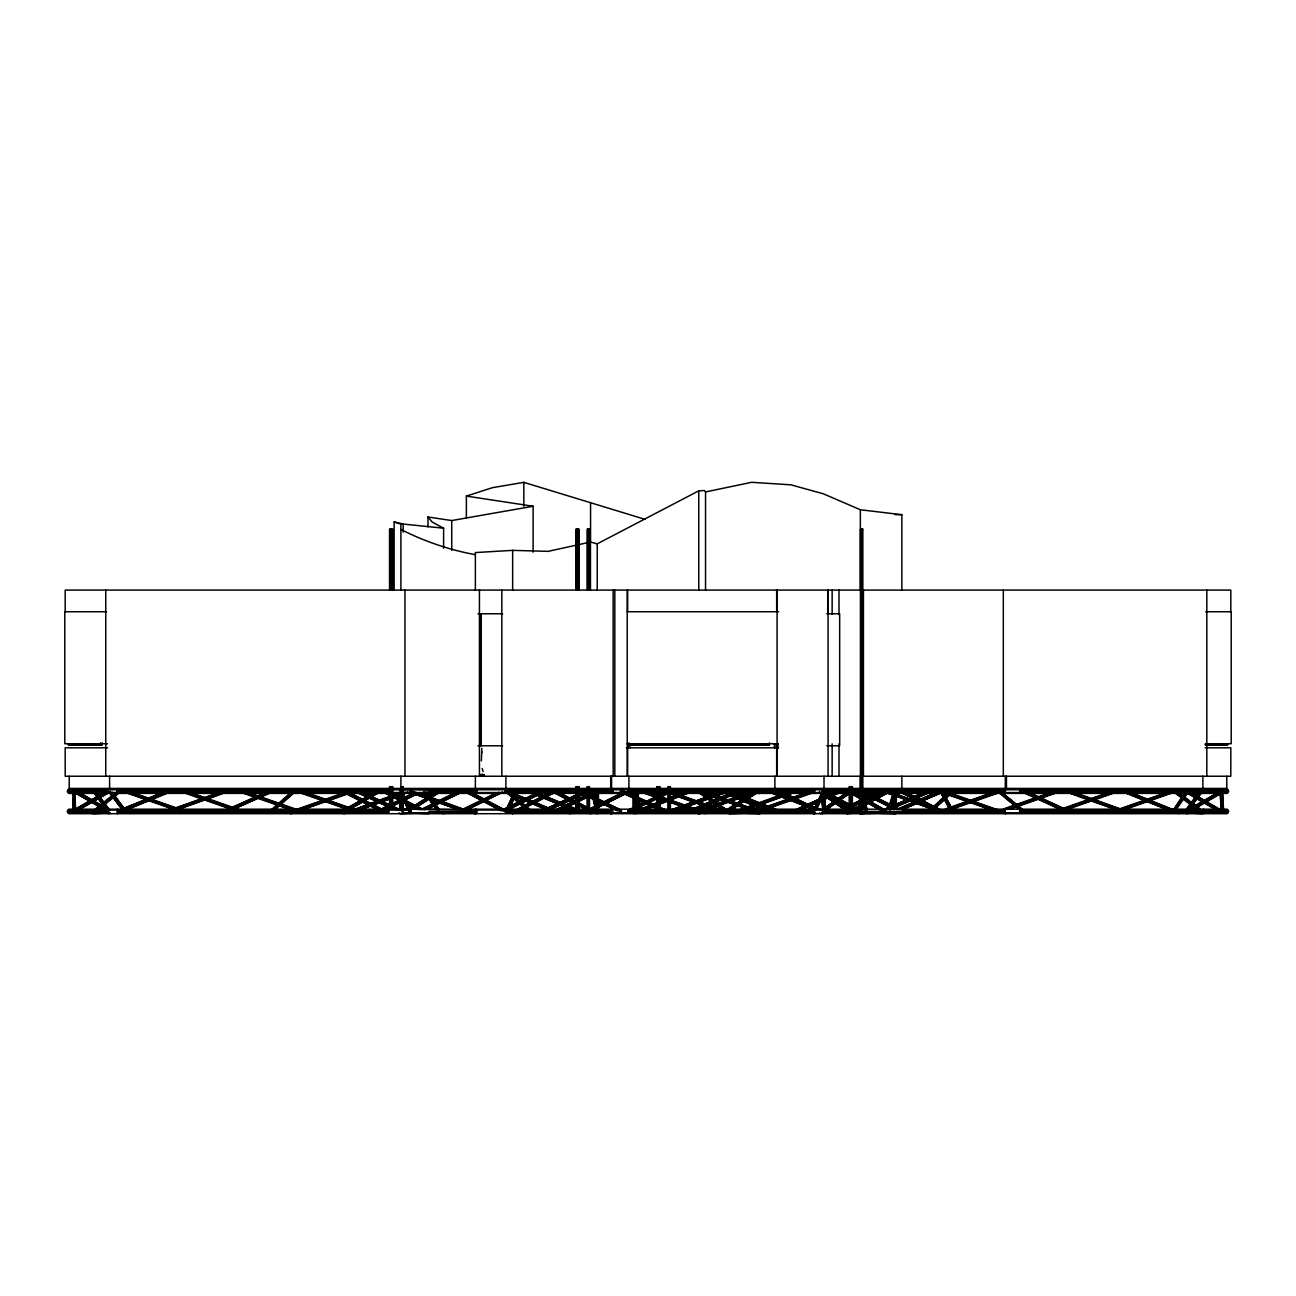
<?xml version="1.0" encoding="UTF-8"?>
<svg xmlns="http://www.w3.org/2000/svg" width="1296" height="1296" viewBox="0 0 1296 1296"><rect width="100%" height="100%" fill="white"/><g stroke="black" fill="none" stroke-linecap="round" stroke-linejoin="round"><path stroke-width="1.5" d="M481.237 774.976L482.193 775.915L480.881 774.684M117.466 792.536L117.418 793.395L117.369 788.891L117.466 789.75M117.466 812.835L117.418 813.694L117.369 809.19M388.751 792.536L388.751 789.75M388.751 810.049L388.751 812.835L117.337 812.835M812.576 808.898L769.5 792.229L770.294 790.058L822.911 810.356L822.118 812.527M481.091 775.186L480.557 775.688M610.789 788.891L610.789 793.395M610.789 809.19L610.789 813.694M814.082 789.75L814.115 788.891M814.163 793.395L814.196 792.536M814.163 813.694L814.196 812.835M848.637 791.807L850.095 790.058L885.751 810.373L885.67 812.106L884.601 812.511L848.929 792.212L885.119 812.511M1178.534 789.75L1178.582 788.891L1178.663 789.75M1178.663 812.835L1178.631 813.694L1178.534 812.835M481.351 760.865L481.853 748.31M481.756 752.717L481.804 751.793M1022.803 790.463L1022.431 791.807L1067.791 812.122M1066.543 812.122L1067.418 810.356L1068.131 811.442M814.471 792.536L814.471 789.75M814.471 810.049L814.471 812.835L505.246 812.835M483.975 775.413C483.23 777.697 482.047 773.291 483.651 775.04M623.441 790.868L666.679 810.356L665.415 811.442L666.031 812.527M721.937 791.807L723.233 790.042L770.521 810.356L770.666 811.442L769.873 812.543L721.937 791.807L762.178 809.417M722.164 792.229L723.233 790.042M1005.064 793.395L1005.064 788.891M1005.064 813.694L1005.064 809.19M475.648 788.891L475.648 793.395M475.648 809.19L475.648 813.694M579.458 810.356L578.405 812.543L579.458 810.356L535.88 792.31M775.64 812.835L775.64 810.049M512.471 789.75L512.584 788.891M512.714 813.694L512.827 812.835M1123.519 791.807C1124.41 793.589 1125.689 788.697 1123.94 790.463M1175.051 810.356L1174.354 812.543M633.76 808.931L634.408 804.055M634.943 804.816L635.818 799.276M636.401 795.582L636.984 791.888M635.396 806.663L637.745 791.888M635.737 807.003L636.32 803.309M637.195 797.769L637.778 794.075M636.012 807.084L636.887 801.544M637.47 797.85L638.361 792.31M636.336 806.582L636.919 802.888M637.794 797.348L638.669 791.807M636.547 805.901L637.146 802.208M637.729 798.514L638.604 792.99M847.552 789.75L847.681 788.891M610.481 789.75L610.61 788.891M627.944 792.536L627.944 789.75M627.944 812.835L627.944 810.049L861.743 810.049L860.884 813.694L879.109 813.208M1202.315 791.791L1201.489 790.074L1200.258 790.479L1201.1 792.196L1202.315 791.791L1189.031 809.384M484.088 775.915C481.723 775.267 484.85 777.065 482.776 774.392M1124.62 810.356L1067.693 790.042L1067.224 791.143L1066.932 792.229L1123.778 812.543L1124.523 810.778M722.812 811.442L722.261 812.543L665.707 792.229L666.549 790.042M722.261 812.543L723.119 810.356L674.017 792.747M100.602 742.835L101.12 745.232M68.866 745.232L101.768 745.232L102.287 742.835M483.991 774.49L483.262 775.607M475.907 813.694L477.106 811.442L475.907 809.19M628.852 742.835L629.483 745.232L768.982 745.232L769.565 742.835M863.525 798.514L865.242 792.31M863.784 799.195L865.777 791.807M864.4 799.616L866.408 792.229M862.699 808.931L867.154 792.229M862.747 810.275L867.753 791.807M824.936 790.463L825.001 812.122L823.624 812.543M507.125 812.543L505.683 810.778L514.771 791.743M885.476 790.463L941.447 810.356L940.831 812.122L884.763 792.229L885.476 790.463L941.317 810.778M456.629 809.158L409.682 792.229L410.492 790.042M107.827 789.75L107.827 792.536M107.827 810.049L107.827 812.835M481.934 774.992L480.865 775.883M428.863 793.395L402.764 792.536L402.764 789.75L401.614 788.891L428.863 789.75M401.614 813.694L403.202 811.442L401.614 809.19L476.086 810.049M108.151 792.536L108.151 789.75M67.57 812.835L108.151 812.835L108.151 810.049M402.764 792.536L402.764 789.75M428.863 813.694L402.764 812.835L402.764 810.049M825.374 792.536L825.374 789.75L824.191 788.891M825.925 792.536L825.925 789.75M825.374 812.835L825.374 810.049L824.191 809.19M825.925 812.835L825.925 810.049M617.236 810.81L578.356 792.196L578.567 791.143L579.506 790.09L619.909 809.546M578.356 792.196L579.506 790.09M887.857 809.595L893.284 792.99M888.635 808.526L893.543 793.654M889.38 808.526L893.592 795.598M890.012 808.931L895.52 792.212M890.077 810.259L896.103 791.807M74.828 812.543L73.24 811.442L72.803 791.807M125.372 790.042L124.594 792.229L176.953 810.567M183.319 790.042L182.558 792.229L234.9 810.567M182.558 812.543L183.319 810.356M299.084 810.778L241.137 790.463L240.651 791.807L294.872 810.81M240.505 812.543L241.137 810.778L183.173 790.463M941.414 790.042L940.637 792.229L992.995 810.567M1223.343 810.275L1222.484 791.143L1220.897 790.042M824.369 812.543L822.814 790.042M482.922 775.964L482.193 774.814L483.262 775.219M1066.997 792.229L1067.467 791.143M729.162 788.891L728.822 789.75L759.359 788.891L758.824 789.75M729.583 813.694L729.923 812.835M698.544 788.891L698.188 789.75L705.056 788.891L704.295 789.75M698.998 793.395L699.354 792.536M698.998 813.694L699.354 812.835M409.714 792.229L458.687 809.417M402.181 796.878L409.633 812.511L410.994 812.106L410.557 810.389M290.304 789.75L290.693 788.891M291.179 793.395L291.568 792.536M291.179 813.694L291.568 812.835M505.489 811.442L514.204 792.148M505.748 812.122L512.73 796.894M506.25 810.356L515.516 791.743M506.38 812.543L513.362 797.299M508.405 809.077L516.148 792.148M508.68 809.158L516.424 792.229M508.664 809.757L516.407 792.828M509.247 808.736L517.007 791.807M526.387 809.579L505.699 791.807L507.19 790.042M529.238 811.442L530.842 810.356M1178.194 792.439L1201.797 810.356L1202.056 812.122L1174.678 792.229L1175.035 790.042M1200.209 811.442L1201.797 810.356M825.698 796.748L848.993 812.543L850.225 812.122L850.03 810.356L824.434 793.427M1022.155 811.442L998.212 790.463M814.585 808.056L822.166 792.164M814.52 808.672L821.923 793.444M814.86 808.736L822.263 793.492M815.249 808.672L822.652 793.444L821.551 792.536M815.492 809.141L822.069 795.614M815.881 809.077L820.822 798.935M816.221 809.141L821.988 797.299M816.156 809.757L821.097 799.6M816.804 808.736L821.729 798.579M103.129 808.672L73.921 792.229L73.823 790.463L74.99 790.042M1221.221 810.356L1222.225 811.442L1220.735 812.543M1005.599 793.395L1006.02 792.536M1005.599 813.694L1006.02 812.835M723.119 810.356L722.569 811.442L666.014 791.143M474.66 789.75L475.097 788.891M760.574 792.536L760.039 793.395L752.004 793.168M760.574 812.835L760.039 813.694L743.969 813.24M1173.836 809.222L1185.386 792.034M1173.674 809.887L1185.241 792.698M1175.018 808.996L1186.585 791.807M1175.65 809.401L1187.298 792.034M1176.379 809.401L1188.481 791.807M1186.326 809.239L1199.108 792.05M1186.196 809.887L1198.978 792.698M1187.541 808.834L1189.858 805.707M1192.19 802.58L1196.84 796.327M1187.687 808.979L1200.469 791.791M1192.822 802.985L1197.472 796.732M1188.319 809.384L1201.1 792.196M1189.663 808.315L1202.445 791.143M706.012 793.395L706.79 792.536M706.79 812.835L702.691 813.272M610.27 789.75L611.064 788.891M612.052 793.395L613.154 791.143L612.052 788.891M612.052 813.694L613.154 811.442L612.052 809.19M845.624 789.75L846.418 788.891M847.406 813.694L848.2 812.835L848.896 813.694M589.145 789.75L589.955 788.891M590.96 813.694L591.77 812.835M848.896 788.891L848.086 789.75L847.859 788.891M849.901 813.694L850.711 812.835M568.863 789.75L569.673 788.891M570.677 793.395L571.504 792.536M570.677 813.694L571.504 812.835M473.98 789.75L474.838 788.891M475.907 793.395L477.106 791.143L475.907 788.891M858.94 789.75L859.799 788.891L896.913 789.75L895.795 788.891M107.6 789.75L108.475 788.891M109.561 793.395L110.435 792.536L106.758 792.715M109.561 813.694L110.435 812.835M1185.565 789.75L1186.439 788.891M1187.525 793.395L1188.4 792.536M1187.525 813.694L1188.4 812.835M858.892 789.75L859.799 788.891M812.657 789.75L813.58 788.891M814.698 793.395L815.605 792.536M814.698 813.694L815.605 812.835M933.363 806.711L947.165 794.108M933.25 807.392L948.024 793.849M933.557 808.056L949.806 793.168M934.173 808.477L948.947 794.934M936.976 806.031L948.785 795.193M934.87 808.477L950.146 794.513M271.625 809.498L290.353 793.006M272.792 809.093L291.681 792.407M273.278 809.579L292.005 793.071M275.335 808.72L294.062 792.229M276.016 808.72L294.743 792.229M94.705 809.579L116.041 792.439M95.872 809.158L116.721 792.439M96.406 809.725L117.337 792.844M98.285 809.06L119.378 792.229M99.193 808.947L120.042 792.229M341.966 789.75L343.051 788.891M344.396 813.694L345.481 812.835M861.921 813.694L863.023 812.835L861.986 813.694M595.318 789.75L596.419 788.891M597.796 793.395L598.898 792.536M597.796 813.694L598.898 812.835M893.268 789.75L894.402 788.891L861.791 789.75M895.795 793.395L896.913 792.536M896.913 812.835L895.795 813.694L876.371 813.24M441.742 789.75L442.892 788.891M444.301 793.395L445.451 792.536M444.301 813.694L445.451 812.835M400.205 788.891L399.055 789.75L428.863 788.891M91.222 789.75L92.405 788.891M95.013 792.536L93.847 793.395L103.064 792.909M95.013 812.835L93.847 813.694L103.064 813.224M1200.987 789.75L1202.153 788.891M1203.595 793.395L1205.215 791.143L1203.595 788.891M1203.595 813.694L1205.215 811.442L1203.595 809.19M819.526 789.75L820.708 788.891M822.166 813.694L823.349 812.835M633.047 789.75L634.23 788.891M635.704 793.395L636.887 792.536M635.704 813.694L636.887 812.835M821.551 789.75L822.733 788.891M824.483 808.088L845.543 793.427M822.425 809.644L846.709 792.715M825.147 808.088L846.191 793.427M825.568 808.056L848.248 792.261M825.746 808.51L832.21 804.006M835.45 801.738L845.17 794.966M824.272 809.87L848.556 792.941M827.674 808.056L848.718 793.395M826.492 809.158L849.155 793.363M827.14 809.158L849.803 793.363M73.467 810.778L75.443 810.778M823.333 808.85L822.053 792.229L823.414 791.807M1221.367 810.275L1220.281 791.807L1222.241 791.807M507.481 791.807L505.699 791.807M727.736 809.303L742.316 799.681M745.556 797.542L753.656 792.196M727.348 809.708L741.911 800.086M745.151 797.947L748.391 795.809M728.336 809.303L741.296 800.75M746.156 797.542L754.256 792.196M728.935 809.303L741.879 800.75M728.935 809.708L754.839 792.601M732.515 807.829L742.235 801.43M747.095 798.223L751.939 795.015M730.895 809.303L743.839 800.75M747.079 798.611L756.799 792.212M733.099 808.25L742.819 801.835M747.679 798.628L757.399 792.212M732.078 809.32L743.807 801.43M747.047 799.292L757.998 792.212M124.124 810.778L125.469 810.373M408.289 809.708L435.278 792.196M409.244 809.303L435.877 792.196M409.941 809.303L414.931 806.096M418.268 803.957L424.91 799.681M428.247 797.542L433.237 794.351M409.828 809.708L436.444 792.617M428.603 798.206L433.593 795.015M411.836 809.303L438.469 792.212M413.489 808.898L439.166 792.212M414.785 808.25L439.749 792.212M1188.286 809.757L1218.046 792.488M1189.274 809.336L1201.522 802.224M1205.021 800.199L1215.518 794.108M1189.841 809.757L1219.763 792.148M1192.093 809.077L1220.087 792.828M1197.18 806.371L1200.679 804.33M1205.928 801.284L1216.426 795.193M1192.66 809.498L1222.42 792.229M1193.243 809.498L1223.003 792.229M74.925 809.384L103.55 792.941M74.552 809.806L104.15 792.941M81.243 806.614L87.982 802.742M93.037 799.843L98.091 796.943M76.091 809.806L106.402 792.391M81.583 807.278L91.676 801.479M95.045 799.551L103.469 794.707M78.1 809.514L108.41 792.099M80.465 808.672L109.091 792.229M79.753 809.222L109.674 792.229M346.583 808.429L373.475 792.941M347.166 808.429L374.058 792.941M349.531 807.57L354.586 804.67M349.418 807.878L376.31 792.391M351.556 807.278L359.964 802.451M365.002 799.551L368.356 797.607M371.725 795.679L375.079 793.751M351.427 807.57L378.319 792.099M352.123 807.7L362.2 801.9M365.569 799.956L379.015 792.229M351.022 808.672L379.598 792.229M852.039 809.449L884.196 792.326M853.529 809.595L885.946 792.067M887.549 792.067L855.587 809.336L825.779 793.654M856.121 809.757L888.538 792.212M856.607 809.757L889.04 792.212M475.373 590.085L475.373 552.566L512.649 550.363L548.111 551.351L590.458 542.036L597.229 543.85L698.771 490.828L704.441 490.536L705.542 491.929L705.542 590.085M517.217 809.433L549.212 792.812M517.768 809.433L549.763 792.812M525.755 805.901L545.308 795.76M520.101 808.931L552.08 792.31M526.095 806.582L538.537 800.118M549.196 794.578L552.76 792.731M520.425 809.595L554.202 792.067M522.207 809.352L555.628 792.229M484.024 776.093L484.218 775.154M380.311 809.465L399.897 799.762M403.461 797.996L414.153 792.698M380.83 809.465L400.432 799.762M403.996 797.996L414.688 792.698M381.769 809.676L399.573 800.847M404.53 798.401L413.44 793.994M383.486 809.676L399.524 801.738M404.87 799.081L415.951 793.573M385.268 809.465L399.524 802.402M404.87 799.762L417.344 793.573M386.726 809.012L399.2 802.823M404.546 800.183L417.02 793.994M421.281 809.465L455.139 792.698M421.816 809.465L455.674 792.698M424.132 809.012L457.99 792.229M424.472 809.676L458.314 792.909M426.254 809.465L461.02 792.229M427.712 809.012L461.554 792.229M462.267 809.465L496.66 792.698M463.725 809.676L498.96 792.229M465.442 809.676L499.689 792.698M467.224 809.465L502.006 792.229M468.682 809.012L502.54 792.229M503.253 809.465L535.313 793.573M503.771 809.465L535.847 793.573M504.711 809.676L536.382 793.994M506.428 809.676L536.722 794.675M508.21 809.465L542.992 792.229M509.668 809.012L543.526 792.229M588.497 809.465L622.355 792.698M589.032 809.465L596.16 805.934M598.865 804.589L623.813 792.229M589.955 809.676L595.301 807.035M598.865 805.27L623.813 792.909M592.078 809.465L625.919 792.698M594.394 809.012L625.531 793.573M598.477 807.246L625.207 793.994M841.347 809.546L860.625 800.231M865.874 797.704L874.638 793.476M841.574 809.546L860.836 800.231M864.351 798.547L876.614 792.617M844.846 808.25L848.362 806.566M853.61 804.022L860.625 800.636M865.874 798.109L869.373 796.408M845.429 808.25L848.929 806.566M852.444 804.865L861.192 800.636M864.707 798.952L878.72 792.18M845.786 808.915L849.285 807.214M852.784 805.529L861.548 801.284M865.064 799.6L879.077 792.828M854.177 805.334L859.442 802.791M873.455 796.019L880.47 792.634M845.996 809.563L861.775 801.949M865.274 800.248L881.037 792.634M852.784 806.582L861.775 802.337M865.274 800.653L882.787 792.196M556.276 809.53L591.802 792.601M557.831 809.093L589.437 793.865M558.916 809.093L594.022 792.164M557.944 809.757L563.209 807.214M582.52 797.899L589.534 794.529M559.256 809.757L594.378 792.828M568.831 805.334L588.141 796.036M591.656 794.335L595.156 792.65M561.119 809.579L597.391 792.212M562.675 809.141L597.796 792.212M629.451 809.514L664.637 792.585M629.953 809.514L666.095 792.148M649.831 800.62L656.878 797.234M630.941 809.757L666.128 792.828M633.031 809.579L668.218 792.65M635.315 809.158L671.004 792.229M547.738 807.943L581.726 792.504M547.609 808.348L556.47 804.281M560.002 802.661L575.942 795.355M546.718 809.158L582.147 792.909M549.52 808.202L556.6 804.946M569.009 799.259L574.306 796.829M548.84 809.012L575.408 796.829M578.939 795.193L582.487 793.573M553.408 807.23L560.488 803.99M564.035 802.354L569.349 799.924M578.21 795.857L583.508 793.427M548.986 809.676L575.537 797.494M579.085 795.857L584.399 793.427M552.064 808.461L560.909 804.395M564.457 802.775L575.084 797.899M578.632 796.279L583.945 793.832M550.622 809.271L575.424 797.899M578.956 796.279L584.269 793.832M227.318 809.546L265.226 792.488M227.788 809.546L264.967 792.893M231.887 808.331L255.344 797.769M232.535 808.202L266.83 792.763M234.673 808.056L268.969 792.617M235.872 808.056L259.346 797.494M262.942 795.874L270.167 792.617M233.345 809.287L271.723 792.229M796.117 809.546L819.688 798.984M828.743 794.918L834.187 792.488M796.538 809.546L803.795 806.29M807.424 804.67L820.109 798.984M797.704 809.141L819.461 799.405M824.904 796.959L833.96 792.909M798.822 809.141L802.451 807.521M807.894 805.091L820.579 799.405M799.583 809.012L821.34 799.259M830.412 795.193L835.855 792.763M804.605 807.392L815.476 802.516M799.924 809.676L821.68 799.94M830.752 795.874L837.994 792.617M804.67 808.056L815.557 803.18M819.185 801.56L828.241 797.494M833.684 795.064L839.128 792.617M802.208 809.287L840.715 792.229M936.279 792.407L896.362 809.595L896.314 792.99M898.112 809.222L912.546 802.969M916.159 801.414L934.189 793.606M898.76 809.222L936.635 792.812M901.903 808.315L912.724 803.633M919.933 800.507L936.166 793.476M900.898 809.109L938.774 792.698M905.839 807.424L916.661 802.742M920.273 801.171L940.118 792.585M902.891 808.979L940.766 792.585M904.397 808.607L917.017 803.147M920.63 801.576L942.273 792.212M902.842 809.401L942.516 792.212M883.532 809.579L923.902 792.391M883.937 809.579L923.692 792.812M888.068 808.429L893.576 806.08M897.237 804.524L906.422 800.62M910.084 799.049L921.1 794.367M888.894 808.315L925.603 792.698M901.238 803.633L906.746 801.284M919.593 795.825L926.932 792.698M889.218 808.996L892.895 807.44M896.557 805.869L927.758 792.585M895.811 806.647L914.166 798.838M917.827 797.283L928.843 792.585M895.601 807.068L930.463 792.229M693.376 808.785L728.676 793.946M691.918 809.579L729.065 793.946M694.219 809.206L718.373 799.049M722.083 797.494L729.518 794.367M696.973 808.315L702.545 805.982M696.406 809.109L729.842 795.047M701.023 807.44L706.595 805.091M715.878 801.187L721.467 798.838M725.177 797.283L730.75 794.934M698.35 808.996L731.786 794.934M698.155 809.417L731.592 795.355M124.513 808.105L161.222 793.055M123.055 808.85L163.426 792.31M126.182 807.764L144.52 800.248M148.198 798.741L159.197 794.221M123.493 809.271L163.863 792.715M139.109 803.18L144.617 800.912M151.956 797.899L157.464 795.647M125.647 809.19L166.018 792.634M130.264 807.602L148.619 800.086M152.28 798.579L166.957 792.569M127.575 809.109L167.945 792.569M127.397 809.53L169.598 792.229M640.937 808.915L665.496 799.486M669.076 798.028L684.256 792.229M640.953 809.32L650.333 805.691M654.075 804.249L657.833 802.791M670.955 797.72L674.698 796.262M641.407 809.32L665.788 799.891M669.546 798.449L684.547 792.65M643.594 809.271L666.095 800.572M669.838 799.114L686.718 792.585M658.319 804.136L667.699 800.507M671.441 799.065L678.942 796.165M682.7 794.707L688.322 792.536M645.651 809.222L688.792 792.536M645.667 809.627L690.671 792.229M353.614 809.676L399.8 792.763M375.872 801.965L355.574 809.417L399.994 793.168M381.413 799.94L398.034 793.849M357.793 809.417L403.947 792.488M359.867 809.417L406.021 792.488M363.641 808.477L407.932 792.229M361.843 809.141L407.981 792.229M671.879 809.676L718.713 792.747M672.041 809.676L715.149 794.108M673.742 809.417L720.592 792.488M675.799 809.417L722.633 792.488M680.108 808.056L695.093 802.645M700.715 800.62L715.716 795.193M677.954 809.417L724.804 792.488M682.166 808.056L697.151 802.645M700.893 801.284L706.514 799.259M710.273 797.899L725.258 792.488M680.108 809.158L727.137 792.229M739.935 809.676L743.791 808.331M747.452 806.971L781.261 794.788M747.517 807.392L781.326 795.193M785.084 793.849L788.843 792.488M760.93 802.645L777.827 796.554M747.727 808.056L781.537 795.874M785.295 794.529L790.933 792.488M749.882 808.056L755.519 806.031M761.141 803.99L782.071 796.554M785.57 795.193L793.33 792.488M750.109 808.477L755.843 806.452M761.368 804.411L784.015 796.295M787.676 794.934L795.274 792.229M174.361 808.315L218.052 792.747M176.369 808.056L220.045 792.488M174.685 809.417L222.345 792.488M176.839 809.417L224.321 792.488L180.776 808.056M178.929 809.158L226.476 792.229M702.092 809.044L748.391 792.666M702.221 809.465L750.384 792.423M704.311 809.482L752.474 792.439M706.417 809.498L754.596 792.472M708.41 809.255L756.589 792.229M297.594 809.044L344.331 792.666M297.74 809.465L346.34 792.423M299.846 809.482L348.446 792.439M301.952 809.498L350.552 792.472M303.961 809.271L352.577 792.229M763.279 807.732L806.274 792.666M763.425 808.153L808.283 792.423M763.668 808.817L810.405 792.439M763.911 809.498L812.511 792.472M765.92 809.271L814.52 792.229M945.335 809.044L992.072 792.666M945.481 809.465L994.097 792.423M947.587 809.482L996.203 792.439M949.693 809.498L998.309 792.472M951.718 809.271L1000.318 792.229M1003.298 809.044L1050.035 792.666M1003.444 809.465L1052.044 792.423M1005.55 809.482L1054.15 792.439M1007.656 809.498L1056.256 792.472M1009.665 809.271L1058.281 792.229M1061.246 809.044L1107.983 792.666M1061.392 809.465L1110.008 792.423M1063.498 809.482L1112.114 792.439M1065.604 809.498L1114.22 792.472M1067.629 809.271L1116.229 792.229M1119.209 809.044L1165.946 792.666M1119.355 809.465L1167.955 792.423M1121.461 809.482L1170.061 792.439M1123.567 809.498L1172.167 792.472M1125.576 809.271L1174.192 792.229L1196.046 808.947M466.382 518.092L466.382 496.093L492.431 487.669L523.827 482.355L644.809 519.275M705.542 491.929L751.712 482.306L790.884 484.817L823.414 493.825L860.35 509.765L901.854 514.706L901.854 590.085M427.988 526.856L427.988 516.991L451.737 520.555L533.11 506.25L533.11 552.161M481.14 774.376L482.663 774.473M702.383 813.127L698.544 813.694L698.188 812.835M402.116 793.33L428.863 792.536M415.481 813.24L400.205 813.694L399.055 812.835M737.068 793.168L744.989 792.925M750.919 792.763L758.824 792.536L759.359 793.395M401.047 810L408.985 809.773M422.901 809.368L428.863 809.19M753.64 809.352L759.359 809.19M744.989 813.24L729.162 813.694L728.822 812.835M862.925 793.33L889.218 792.634M888.635 809.352L894.402 809.19M106.466 611.744L64.8 611.744L64.8 743.742L107.487 743.742M627.232 611.744L778.685 611.744M1205.669 611.744L1231.2 611.744L1231.2 743.742L1205.312 743.742M478.013 613.769L502.67 613.769M826.848 613.769L839.662 613.769L839.662 745.783L826.848 745.783M626.875 743.742L778.378 743.742M774.085 744.082L775.267 744.082M68.089 744.665L102.287 744.665M628.852 744.665L769.565 744.665M1205.053 744.665L1227.911 744.665M1205.653 745.232L1227.134 745.232M478.013 745.783L502.67 745.783M107.665 747.808L65.189 747.808L65.189 776.239L1230.811 776.239L1230.811 747.808L1205.15 747.808M626.308 747.808L778.685 747.808M861.241 788.422L69.206 788.422L69.206 776.239M861.872 788.422L1226.794 788.422L1226.794 776.239M68.753 788.891L1227.247 788.891M67.57 789.75L1228.43 789.75M67.117 791.143L107.698 791.143M117.32 791.143L388.768 791.143M428.863 791.143L476.248 791.143M504.808 791.143L610.983 791.143M627.718 791.143L814.552 791.143M825.017 791.143L1004.481 791.143M1019.547 791.143L1228.883 791.143M848.929 792.212L850.095 790.058M67.57 792.536L775.138 792.536M1228.43 792.536L775.64 792.536L775.64 789.75M68.753 793.395L131.139 793.395M133.569 793.395L188.276 793.395M192.294 793.395L626.162 793.395M628.544 793.395L775.17 793.395M779.074 793.395L853.06 793.395M855.085 793.395L890.449 793.395M894.078 793.395L946.404 793.395M950.438 793.395L1073.331 793.395M1076.02 793.395L1227.247 793.395M391.149 808.736L389.545 808.736L389.545 794.659M401.258 808.736L403.137 808.736L403.137 786.607M68.753 809.19L1227.247 809.19M67.57 810.049L407.009 810.049M476.766 810.049L610.918 810.049M901.951 810.049L1004.643 810.049M1019.936 810.049L1228.43 810.049M67.117 811.442L107.698 811.442M117.32 811.442L388.768 811.442M428.863 811.442L476.248 811.442M504.808 811.442L610.983 811.442M627.718 811.442L814.552 811.442M825.017 811.442L1004.481 811.442M1019.547 811.442L1228.883 811.442M1201.441 812.543L1200.307 812.122M402.764 812.835L476.766 812.835M824.661 812.835L1228.43 812.835M68.753 813.694L1227.247 813.694M895.147 514.642L901.854 514.706M889.963 793.249L858.892 792.536L859.799 793.395L858.94 792.536M859.799 809.19L867.607 809.368M735.95 792.698L745.978 792.99M729.583 809.19L735.399 809.352M1192.936 813.224L1202.153 813.694L1200.987 812.835M394.146 590.085L394.146 521.915L403.169 524.054L443.605 528.201L443.605 548.159M466.382 496.093L533.11 506.25M475.373 554.672C449.42 549.958 424.456 541.372 400.901 529.481L400.853 524.151L394.146 521.915M948.883 792.666L997.499 809.692M941.269 790.463L997.353 810.113M941.026 791.143L997.11 810.794M940.783 791.807L995.004 810.81M707.357 792.666L754.094 809.044M705.332 792.423L753.948 809.465M705.089 793.103L751.842 809.482M704.862 793.784L749.72 809.498M704.716 794.189L747.711 809.271M306.715 792.666L355.315 809.692M302.827 791.775L355.169 810.113M298.841 791.143L354.942 810.794M298.615 791.807L352.836 810.81M298.469 792.229L350.811 810.567M248.751 792.666L297.367 809.692M240.894 791.143L298.841 811.442M240.505 792.229L292.864 810.567M190.804 792.666L239.404 809.692M182.93 791.143L240.894 811.442M182.704 791.807L240.651 812.122M129.098 791.354L181.456 809.692M125.226 790.463L183.173 810.778M124.983 791.143L182.93 811.442M124.74 791.807L182.704 812.122M649.523 792.666L656.991 795.29M660.701 796.603L696.146 809.044M647.498 792.423L696.017 809.465M645.392 792.439L693.911 809.482M643.286 792.472L691.772 809.498M641.293 792.229L656.213 797.477M658.093 798.125L689.78 809.271M1067.499 790.463L1124.345 810.778M1067.224 791.143L1124.069 811.442M1067.207 791.807L1114.576 808.736M1067.013 791.807L1123.859 812.122M666.274 790.463L723.022 810.778M675.67 794.529L696.422 801.965M702.076 804.006L717.158 809.417M665.788 791.807L722.358 812.122M418.009 792.747L464.924 809.676M410.378 790.463L462.931 809.417M410.152 791.143L460.809 809.417M411.674 792.488L454.847 808.056M892.814 793.168L937.494 809.417M885.249 791.143L941.09 811.442M884.99 791.807L940.831 812.122M770.472 790.463L822.911 810.778M773.744 791.921L818.699 809.32M770.278 791.143L817.096 809.271M775.316 793.314L784.679 796.943M792.18 799.843L801.544 803.471M769.986 791.807L814.925 809.222M769.678 792.229L814.633 809.627M735.075 793.055L776.417 809.595M733.374 792.715L776.061 809.595M736.177 794.221L754.969 801.738M758.727 803.245L768.123 807.003M731.398 792.634L772.724 809.19M731.074 793.314L770.537 809.109M732.532 794.48L766.357 808.024M741.571 798.255L765.985 808.024M1130.306 792.31L1173.172 809.595M1124.879 790.463L1175.197 810.778M1133.255 794.221L1170.547 809.271M1124.766 791.143L1169.51 809.19M1131.068 794.14L1134.81 795.647M1142.262 798.66L1147.851 800.912M1155.303 803.925L1160.892 806.177M1124.458 791.807L1167.323 809.109M1125.382 792.569L1162.658 807.602M1123.681 792.229L1166.902 809.53M510.737 792.31L552.566 809.611M514.706 794.237L532.769 801.754M536.382 803.261L550.832 809.271M512.163 793.476L550.103 809.271M516.359 795.647L521.786 797.899M527.197 800.167L530.809 801.673M536.236 803.925L543.461 806.938M511.839 794.14L547.965 809.19M516.035 796.311L530.485 802.337M534.098 803.844L543.137 807.602M504.468 791.807L508.081 793.314M513.491 795.566L546.005 809.109M504.549 792.212L510.251 794.48M513.572 795.987L546.086 809.514M540.059 794.221L579.652 810.778M535.426 792.715L578.615 810.778M541.777 795.647L552.582 800.167M557.977 802.418L561.573 803.925M566.984 806.177L572.378 808.445M533.304 792.634L578.291 811.442M532.462 792.569L568.458 807.602M530.21 792.229L578.81 812.543M529.821 792.229L578.405 812.543M723.443 790.463L770.731 810.778M731.446 794.367L766.001 809.206M723.362 791.143L770.666 811.442M727.477 793.476L732.937 795.825M736.565 797.38L742.025 799.729M745.67 801.284L751.129 803.633M754.758 805.205L760.217 807.538M723.038 791.807L770.342 812.122M622.987 790.868L666.225 810.356M620.719 790.463L665.755 810.778M620.379 791.143L665.415 811.442M623.263 792.617L630.472 795.874M634.084 797.494L644.89 802.37M648.486 803.99L655.695 807.246M620.314 791.807L659.956 809.676M620.541 792.229L658.384 809.287M1029.283 792.585L1067.888 810.356M1028.813 792.585L1068.163 810.778M1026.464 792.148L1066.916 810.778M1022.463 791.143L1066.576 811.442M1022.706 792.229L1066.802 812.543M362.88 792.601L399.638 809.53L399.686 792.99M364.419 793.46L399.33 809.53M361.13 792.164L397.888 809.093M364.014 793.865L389.74 805.707M393.417 807.408L397.094 809.093M360.968 792.828L397.71 809.757M359.996 792.828L363.674 794.529M367.351 796.214L385.722 804.67M358.781 792.65L395.539 809.563M357.988 792.65L391.068 807.878M356.238 792.212L393.287 809.125M586.31 793.476L619.682 809.546M579.523 790.479L621.675 810.794M585.938 793.865L617.56 809.109M579.312 791.143L621.464 811.442M583.832 793.67L601.393 802.143M604.908 803.828L617.204 809.757M578.956 791.791L619.358 811.247M578.356 791.791L615.227 809.563M783.772 792.698L818.278 809.465M782.266 792.229L816.788 809.012M782.266 792.909L793.152 798.206M796.797 799.972L811.328 807.035M780.111 792.698L792.828 798.871M796.457 800.636L801.9 803.293M805.545 805.059L811.458 807.91M779.576 793.12L792.293 799.292M799.567 802.823L811.442 808.591M779.058 793.12L788.146 797.526M799.049 802.823L809.935 808.121M389.61 792.698L423.468 809.465M389.075 792.698L422.933 809.465M386.775 792.229L420.617 809.012M386.435 792.909L420.293 809.676M383.729 792.229L418.511 809.465M383.195 792.229L417.053 809.012M906.73 792.698L940.005 809.465M905.321 792.229L939.47 809.465M905.305 792.909L938.579 809.676M903.231 792.698L936.49 809.465M900.931 792.229L932.456 808.121M900.412 792.229L917.908 801.058M921.407 802.823L926.656 805.48M349.515 792.698L382.531 809.465M348.964 792.698L381.996 809.465M348.43 793.103L381.137 809.676M370.381 805.059L375.597 807.7M348.089 793.784L379.372 809.676M346.356 793.573L377.638 809.465M346.696 793.994L376.245 809.012M867.008 792.715L899.797 809.498M867.218 793.12L899.359 809.498M867.137 793.784L898.209 809.676M866.781 794.448L894.402 808.574M862.828 793.087L893.9 808.979M862.391 793.087L893.462 808.979M472.23 792.828L505.634 810.373M470.756 792.31L505.926 810.778M468.958 792.067L505.877 811.442M467.338 792.067L503.771 811.183M466.317 792.212L501.487 810.68M465.815 792.212L500.985 810.68M559.661 792.828L591.187 809.449M559.175 792.828L590.701 809.449M556.907 792.326L589.648 809.595M554.801 792.067L588.076 809.595M553.748 792.212L586.278 809.336M553.262 792.212L586.537 809.757M827.577 792.828L857.288 808.51M826.135 792.31L848.864 804.314M851.504 805.739L856.753 808.51M824.369 792.067L848.848 804.978M825.244 794.075L854.955 809.757M828.209 795.906L849.188 806.987M443.605 528.201L432.216 522.094L427.988 516.991M849.56 790.058L886.059 810.778M849.026 790.479L886.027 811.442M848.669 791.143L885.67 812.106M80.044 792.941L110.354 810.356M79.445 792.941L109.755 810.356L73.823 790.463M85.504 796.943L88.873 798.871M92.243 800.815L95.612 802.742M98.982 804.67L107.406 809.514M78.44 793.751L81.81 795.679M85.18 797.607L102.011 807.278M73.499 791.143L108.864 811.442M73.532 791.807L109.285 812.543M1190.457 792.391L1222.193 810.778M1192.806 793.913L1219.536 809.384M1188.821 792.099L1222.225 811.442M1188.481 792.779L1216.879 809.222M1186.893 792.099L1195.252 796.943M1198.589 798.871L1208.617 804.67M1186.245 792.229L1216.312 809.644M1185.646 792.229L1215.713 809.644M825.082 793.427L850.484 810.778M825.601 794.529L850.549 811.442M828.824 797.234L847.13 809.644M825.277 795.193L850.225 812.122M828.5 797.899L848.475 811.442M819.688 792.229L849.641 812.543M825.244 796.327L848.993 812.543M819.04 792.229L822.361 794.48M401.29 810.356L401.89 791.807M702.464 792.326L726.44 809.66M704.992 794.578L725.42 809.239M701.347 792.261L724.918 809.19M705.964 796.117L712.249 800.62M720.106 806.274L724.82 809.66M701.006 792.925L724.561 809.854M699.338 792.261L702.481 794.529M705.623 796.781L716.623 804.67M698.836 792.212L722.407 809.141M698.22 792.212L721.775 809.141M821.551 812.835L822.733 813.694M635.704 788.891L636.887 789.75M633.047 792.536L634.23 793.395M633.047 812.835L634.23 813.694M822.166 788.891L823.349 789.75M819.526 792.536L820.708 793.395M819.526 812.835L820.708 813.694M1200.987 792.536L1202.153 793.395L1185.565 792.536L1186.439 793.395M93.847 788.891L95.013 789.75M91.222 792.536L92.405 793.395M91.222 812.835L92.405 813.694M444.301 788.891L445.451 789.75M441.742 792.536L442.892 793.395M441.742 812.835L442.892 813.694M399.055 792.536L400.205 793.395M1175.504 790.463L1202.267 810.778M1175.602 791.143L1202.364 811.442M1187.93 801.22L1200.533 810.778M1175.278 791.807L1202.056 812.122M1175.018 792.326L1184.463 799.502M1187.622 801.884L1195.495 807.862M893.268 812.835L894.402 813.694M861.986 788.891L863.087 789.75M597.796 788.891L598.898 789.75M595.318 792.536L596.419 793.395M595.318 812.835L596.419 813.694M859.459 792.536L860.56 793.395M344.396 788.891L345.481 789.75M341.966 812.835L343.051 813.694M1022.722 809.514L998.827 790.058L1021.572 809.093M1001.581 792.407L1021.297 808.915M997.888 791.143L1020.632 810.178M997.985 791.807L1020.73 810.842M510.154 792.585L529.87 809.498M506.509 790.042L528.687 809.077M505.894 790.463L528.071 809.498M505.586 791.143L526.273 808.915M814.698 788.891L815.605 789.75M812.657 792.536L813.58 793.395M812.657 812.835L813.58 813.694M858.892 812.835L859.799 813.694L858.94 812.835M1187.525 788.891L1188.4 789.75M1185.565 812.835L1186.439 813.694M109.561 788.891L110.435 789.75M107.6 792.536L108.475 793.395M107.6 812.835L108.475 813.694M860.884 809.19L861.743 810.049M473.98 792.536L474.838 793.395M473.98 812.835L474.838 813.694M570.677 788.891L571.504 789.75M568.863 792.536L569.673 793.395M568.863 812.835L569.673 813.694M590.96 788.891L591.77 789.75M589.145 812.835L589.955 813.694M847.406 788.891L848.2 789.75M845.624 812.835L846.418 813.694M611.064 793.395L610.481 792.536M611.064 813.694L610.481 812.835M706.012 788.891L706.79 789.75L698.998 788.891L699.354 789.75M704.295 792.536L705.056 793.395M704.295 812.835L705.056 813.694M112.007 792.034L124.837 809.222M112.136 792.698L124.983 809.887M111.926 793.184L123.59 808.801M110.128 792.034L122.958 809.222M110.047 792.212L117.045 801.592M119.378 804.703L121.711 807.829M109.318 792.212L122.65 809.887M108.799 791.807L121.63 808.979M96.39 792.05L109.026 809.239M96.503 792.698L109.139 809.887M96.309 793.201L107.795 808.834M96.196 793.346L98.48 796.473M104.231 804.281L107.681 808.979M94.527 792.05L107.163 809.239M94.203 792.698L105.689 808.315M93.182 791.791L104.668 807.408M426.838 792.018L430.175 796.716M432.41 799.843L439.085 809.206M427 792.698L439.247 809.887M426.676 793.168L437.805 808.785M424.942 792.018L437.173 809.206M424.246 792.229L426.87 795.825M428.701 798.482L436.882 809.887M423.695 791.807L427.032 796.505M429.268 799.616L435.942 808.996M760.039 788.891L760.574 789.75L729.583 788.891L729.923 789.75M758.824 812.835L759.359 813.694M943.132 792.148L951.296 807.392M942.565 791.743L951.491 808.056M942.127 791.807L951.215 808.736M942.727 793.427L947.263 801.884M941.512 792.229L949.676 807.457M944.833 798.919L949.369 807.392M940.766 792.229L948.931 807.457M940.199 791.807L949.271 808.736M474.66 792.536L475.097 793.395M474.66 812.835L475.097 813.694M1005.599 788.891L1006.02 789.75M290.304 792.536L290.693 793.395M290.304 812.835L290.693 813.694M291.179 788.891L291.568 789.75M402.1 791.143L411.286 811.442M402.133 791.775L409.779 808.688M401.825 791.791L410.994 812.106M404.449 798.53L408.289 807.003M401.193 792.196L410.362 812.511M402.295 795.566L409.066 812.106M401.209 793.897L409.633 812.511M698.188 792.536L698.544 793.395M482.177 768.479L483.133 771.59M636.125 792.31L642.233 809.595M635.542 791.888L641.455 808.51M635.413 791.807L637.373 797.348M638.685 801.041L641.974 810.275M634.797 791.888L640.71 808.51M634.165 792.31L635.477 796.003M636.806 799.697L640.078 808.931M634.036 792.229L635.348 795.922M639.819 809.595L633.452 791.807L633.469 808.931M862.423 794.156L867.364 809.595M862.358 795.501L867.105 810.275M862.326 797.769L865.89 808.85M859.799 792.229L860.981 795.922M862.763 801.463L865.193 808.931M859.216 791.807L860.787 796.684M863.363 804.735L865.145 810.275M594.022 792.99L595.577 799.697M594.216 795.501L595.091 799.195M593.665 793.735L596.306 804.816M592.904 793.735L596.452 808.51M593.73 799.616L595.496 807.003M592.288 794.156L595.82 808.931M592.693 797.348L595.577 809.595M847.552 812.835L847.681 813.694M512.714 788.891L512.827 789.75M512.471 812.835L512.584 813.694M823.576 792.31L825.001 812.122L825.228 791.143M823.543 799.276L824.256 808.51M822.798 792.229L824.094 808.85M823.219 804.816L823.495 808.51M821.437 791.807L822.895 808.931L823.025 803.39M821.356 792.99L822.652 809.595M1222.258 790.463L1223.586 809.595M1221.755 791.888L1221.982 795.582M1221.642 792.229L1222.614 808.85M1221.01 791.888L1221.448 799.276M1220.881 792.229L1221.869 808.85M1220.152 792.99L1221.14 809.595M814.163 788.891L814.196 789.75M814.082 792.536L814.115 793.395M814.082 812.835L814.115 813.694M74.828 792.31L75.605 809.595M74.763 791.807L75.379 810.275M74.228 791.888L74.828 810.356M73.467 791.888L74.083 810.356M72.625 792.99L73.24 811.442M1230.811 611.744L1230.811 590.085L65.189 590.085L65.189 611.744M1206.819 590.085L1206.819 776.239M1202.882 776.239L1202.882 788.422M1006.457 776.239L1006.457 788.422M1005.323 776.239L1005.323 788.422M1003.315 590.085L1003.315 776.239M901.854 776.239L901.854 788.422M896.071 792.31L896.071 808.931M895.471 795.582L895.471 808.51M894.71 795.582L894.71 808.85M893.867 798.514L893.867 809.595M863.428 590.085L863.428 776.239M862.326 529.157L862.326 808.736M861.613 529.157L861.613 808.736M860.9 529.157L860.868 808.85M860.35 509.765L860.35 590.085M860.35 776.239L860.35 788.422M860.252 793.654L860.252 808.931M860.026 792.99L860.026 809.595M852.395 786.607L852.395 790.641M852.395 794.659L852.395 808.736L849.172 808.736L849.172 786.607M851.78 786.607L851.78 808.736M850.775 786.607L850.775 808.736M849.787 786.607L849.787 808.736M838.998 590.085L838.998 614.369M838.998 743.872L838.998 776.239M832.145 590.085L832.145 614.369M832.145 743.872L832.145 776.239M828.079 590.085L828.079 776.239M827.723 590.085L827.723 614.369M824.386 792.229L824.386 808.85M824.013 776.239L824.013 788.422M822.798 804.055L822.798 809.595M778.005 743.872L778.005 747.922M777.082 590.085L777.082 776.239M776.677 590.085L776.677 611.744M776.677 747.808L776.677 776.239M776.11 743.872L776.11 747.922M774.878 776.239L774.878 788.422M774.392 743.742L774.392 747.808M698.771 490.828L698.771 590.085M670.405 786.607L670.405 808.736L668.088 808.736L668.088 786.607M669.951 786.607L669.951 808.736M669.238 786.607L669.238 808.736M668.525 786.607L668.525 808.736M660.02 786.607L660.02 808.736M659.405 786.607L659.405 808.736M658.417 786.607L658.417 808.736M657.412 786.607L657.412 806.728M656.797 786.607L656.797 806.728M635.672 798.514L635.672 805.901M635.445 799.195L635.445 807.084M634.829 793.735L634.829 808.51M634.084 791.888L634.084 808.85M633.242 792.99L633.242 807.748M629.921 745.103L629.921 747.808M628.916 776.239L628.916 788.422M628.204 743.872L628.204 747.922M627.637 590.085L627.637 611.744M627.637 747.808L627.637 776.239M627.232 590.085L627.232 776.239M614.822 590.085L614.822 776.239M613.154 590.085L613.154 776.239M611.566 776.239L611.566 788.422M610.708 776.239L610.708 788.422M598.444 792.99L598.444 809.595M598.217 791.807L598.217 808.931M597.602 791.888L597.602 808.51M597.229 543.85L597.229 590.085M596.857 791.888L596.857 808.51M596.241 791.807L596.241 808.931M596.014 792.99L596.014 809.595M590.555 503.415L590.555 541.712M590.458 542.036L590.458 590.085M589.502 543.235L589.502 529.157L587.185 529.157L587.185 589.502M589.502 786.607L589.502 790.641M589.502 796.667L589.502 808.736L587.623 808.736L587.623 786.607M589.064 529.157L589.064 589.502M589.064 786.607L589.064 790.641M589.064 796.667L589.064 808.736M588.335 529.157L588.335 589.502M588.335 786.607L588.335 808.736M587.623 529.157L587.623 589.502M587.185 786.607L587.185 808.736M579.118 589.502L579.118 529.157L575.894 529.157L575.894 589.502M579.118 786.607L579.118 808.736L575.894 808.736L575.894 786.607M578.502 529.157L578.502 589.502M578.502 786.607L578.502 808.736M577.514 529.157L577.514 589.502M577.514 786.607L577.514 808.736M576.509 529.157L576.509 589.502M576.509 786.607L576.509 800.685M576.509 804.719L576.509 808.736M523.827 482.355L523.827 506.299M512.649 550.363L512.649 590.085M505.894 776.239L505.894 788.422M501.827 590.085L501.827 776.239M479.439 590.085L479.439 776.239M475.373 776.239L475.373 788.422M451.737 520.555L451.737 550.346M404.968 590.085L404.968 776.239M403.169 524.054L403.169 532.057M402.7 786.607L402.7 808.736M401.987 786.607L401.987 790.641M402.133 792.99L402.133 811.442M401.258 786.607L401.258 790.641M401.29 791.888L401.29 810.697M400.901 529.481L400.901 590.085M400.901 776.239L400.901 788.422M400.82 786.607L400.82 790.641M400.529 792.229L400.529 808.85M399.929 791.807L399.929 808.429M392.753 589.502L392.753 529.157L389.545 529.157L389.545 589.502M392.753 786.607L392.753 804.719M392.137 529.157L392.137 589.502M392.137 786.607L392.137 804.719M391.149 529.157L391.149 589.502M391.149 786.607L391.149 794.659M391.149 798.676L391.149 804.719M390.161 529.157L390.161 589.502M390.161 786.607L390.161 790.641M390.161 794.659L390.161 808.736M389.545 786.607L389.545 790.641M109.593 776.239L109.593 788.422M105.754 590.085L105.754 776.239M860.56 788.891L859.459 789.75L860.609 788.891M862.763 529.157L860.447 529.157L860.447 808.736L862.763 808.736L862.763 529.157M860.609 813.694L859.491 812.835L860.56 813.694M480.784 745.783L480.784 613.769L480.719 745.783"/></g></svg>
